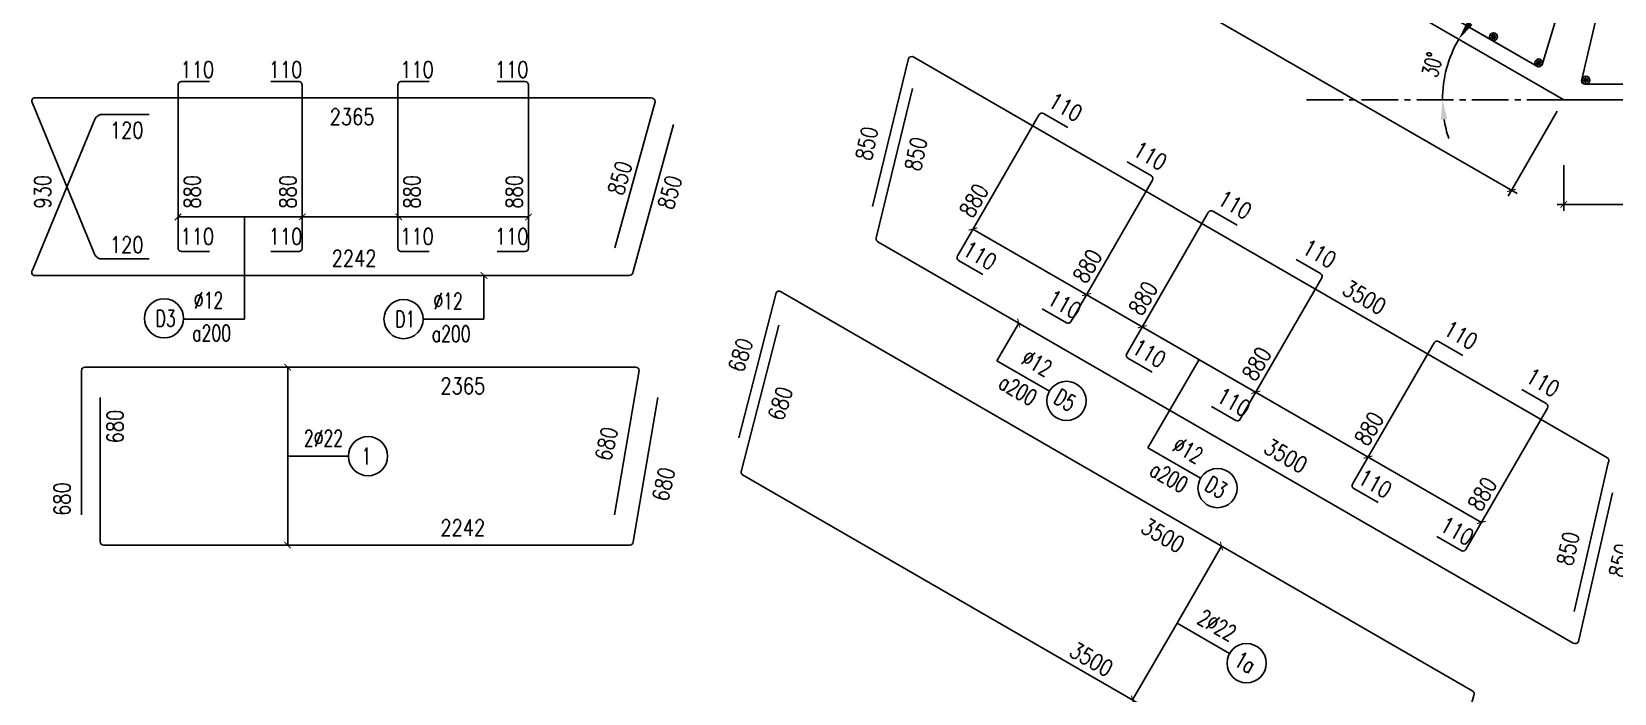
# Model space of a CAD drawing. Header units: millimetres. Extents: x -143483 to 1166745, y -1448440 to -1202244.
# Drawn here: x 410178 to 434392, y -1260524 to -1250399 of the extents above; entities that cross this region are included whole.
import ezdxf
from ezdxf.enums import TextEntityAlignment as Align

# ---------------------------------------------------------------- set-up
doc = ezdxf.new("R2010")
doc.units = ezdxf.units.MM
doc.header["$LTSCALE"] = 30
doc.header["$PDMODE"] = 3
doc.linetypes.add('CENTER2', pattern=[1.125, 0.75, -0.125, 0.125, -0.125])
doc.layers.get('0').update_dxf_attribs({"lineweight": 9})
doc.layers.get('Defpoints').update_dxf_attribs({"lineweight": 9})
for name, color, linetype in [('ccu11-Cotthep', 9, 'Continuous'), ('ccu11-Dim', 8, 'Continuous'), ('ccu11-Text', 31, 'Continuous'), ('ccu11-Thay', 7, 'Continuous'), ('ccu11-Thep doc', 4, 'Continuous'), ('ccu11-Thepdai', 6, 'Continuous'), ('ccu11-Truc', 13, 'CENTER2')]:
    doc.layers.add(name, color=color, linetype=linetype)
doc.styles.add('ccu11-dim', font='vnsimli.shx', dxfattribs={"width": 0.65, "bigfont": 'bigfont.shx'})
doc.styles.add('ccu11-vnsimli', font='vnsimli.shx', dxfattribs={"width": 0.8, "bigfont": 'vns.shx'})
doc.styles.add('ccu11-vnsimple', font='vnsimple.shx', dxfattribs={"bigfont": 'bigfont.shx'})
doc.styles.add('ccu11_simli', font='vnsimli.shx', dxfattribs={"width": 0.8})
doc.dimstyles.new('ccu11-100x4', dxfattribs={"dimscale": 100, "dimtxt": 2.5, "dimasz": 1, "dimexe": 1, "dimexo": 2, "dimgap": 1, "dimtad": 1, "dimdec": 0, "dimlfac": 0.25, "dimdsep": 46, "dimtxsty": 'ccu11-dim', "dimblk": 'ARCHTICK', "dimcen": -1, "dimdle": 1, "dimclrd": 256, "dimclre": 256, "dimclrt": 3, "dimadec": 0, "dimazin": 2, "dimtfac": 0.1, "dimtdec": 0, "dimtmove": 0, "dimatfit": 1, "dimldrblk": 'ARCHTICK', "dimfxl": 0, "dimtvp": 0.833333, "dimtolj": 1, "dimtzin": 12, "dimarcsym": 0})

# ---------------------------------------------------------------- blocks, each defined once
blk = doc.blocks.new('_ARCHTICK')
at = {"color": 0, "linetype": 'ByBlock', "const_width": 0.15}
blk.add_lwpolyline([(-0.5, -0.5), (0.5, 0.5)], dxfattribs=at)
blk = doc.blocks.new('*D2777')
at = {"layer": 'ccu11-Dim', "linetype": 'ByBlock', "lineweight": -2, "ltscale": 30, "transparency": 16777216}
for p, q in [((421047, -1244415), (420297, -1245714)), ((420261, -1245578), (432905, -1252878)), ((433518, -1251615), (432768, -1252914))]:
    blk.add_line(p, q, dxfattribs=at)
at = {"layer": 'Defpoints', "color": 0, "linetype": 'ByBlock', "ltscale": 30, "transparency": 16777216}
for p in [(421147, -1244242), (433618, -1251442), (432818, -1252828)]:
    blk.add_point(p, dxfattribs=at)
at = {"layer": 'ccu11-Dim', "linetype": 'ByBlock', "lineweight": -2, "ltscale": 30, "transparency": 16777216, "xscale": 100, "yscale": 100, "zscale": 100}
for p, rotation in [((420347, -1245628), 149.9999151036798), ((432818, -1252828), 329.9999151036798)]:
    blk.add_blockref('_ARCHTICK', p, dxfattribs=dict(at, rotation=rotation))
at = {"layer": 'ccu11-Dim', "color": 3, "linetype": 'ByBlock', "ltscale": 30, "transparency": 16777216, "insert": (426695, -1249033), "char_height": 250, "attachment_point": 5, "rotation": 329.9999, "style": 'ccu11-dim'}
blk.add_mtext('\\A1;3600', dxfattribs=at)
blk = doc.blocks.new('MCT')
at = {"ltscale": 0.005}
for p, q in [((-0.49, 0), (0.49, 0)), ((0.35, -0.35), (-0.35, 0.35)), ((-0.35, -0.35), (0.35, 0.35)), ((0, -0.49), (0, 0.49))]:
    blk.add_line(p, q, dxfattribs=at)
blk.add_circle((0, 0), 0.492, dxfattribs=at)
blk = doc.blocks.new('*U1823')
at = {"layer": 'ccu11-Thep doc', "xscale": -121.9200000001001, "yscale": 121.9200000001001, "zscale": 121.92, "rotation": 270}
blk.add_blockref('MCT', (0, 0), dxfattribs=at)
blk = doc.blocks.new('*U1970')
at = {"layer": 'ccu11-Thep doc', "color": 0, "linetype": 'ByBlock', "lineweight": -2, "transparency": 16777216}
for p in [(0, 0), (800, 0), (1600, 0), (2400, 0), (3200, 0), (4000, 0), (4800, 0), (5600, 0), (6400, 0), (7200, 0), (8000, 0), (8800, 0), (9600, 0), (10400, 0)]:
    blk.add_blockref('*U1823', p, dxfattribs=at)
blk = doc.blocks.new('*D2796')
at = {"layer": 'ccu11-Dim', "lineweight": -2, "transparency": 16777216}
for start, end in [(131.4508, 140.7253), (149.9999, 180), (189.2746, 198.5491)]:
    blk.add_arc((433618, -1251442), 1855, start, end, dxfattribs=at)
at = {"layer": 'ccu11-Dim', "transparency": 16777216}
for points in [[(432223, -1250296), (432141, -1250239), (432011, -1250514)], [(431737, -1251745), (431837, -1251737), (431763, -1251442)]]:
    blk.add_solid(points, dxfattribs=at)
at = {"layer": 'Defpoints', "color": 0, "transparency": 16777216}
for p in [(421147, -1244242), (431875, -1250807), (429621, -1251442), (433618, -1251442), (433618, -1251442)]:
    blk.add_point(p, dxfattribs=at)
at = {"layer": 'ccu11-Dim', "color": 3, "transparency": 16777216, "insert": (431609, -1250904), "char_height": 250, "attachment_point": 5, "rotation": 75, "style": 'ccu11-dim'}
blk.add_mtext('\\A1;30\\M+1818B', dxfattribs=at)
blk = doc.blocks.new('*U1827')
at = {"layer": 'ccu11-Thep doc', "xscale": -121.9200000001001, "yscale": 121.9200000001001, "zscale": 121.92, "rotation": 270}
blk.add_blockref('MCT', (0, 0), dxfattribs=at)
blk = doc.blocks.new('*U1824')
at = {"layer": 'ccu11-Thep doc', "color": 0, "linetype": 'ByBlock', "lineweight": -2, "transparency": 16777216}
for p in [(0, 0), (800, 0), (1600, 0), (2400, 0), (3200, 0), (4000, 0), (4800, 0), (5600, 0), (6400, 0), (7200, 0), (8000, 0), (8800, 0), (9600, 0), (10400, 0), (11200, 0), (12000, 0), (12800, 0), (13600, 0)]:
    blk.add_blockref('*U1827', p, dxfattribs=at)
blk = doc.blocks.new('*D2800')
at = {"layer": 'ccu11-Dim', "linetype": 'ByBlock', "lineweight": -2, "ltscale": 30, "transparency": 16777216}
for p, q in [((433618, -1252442), (433618, -1253142)), ((444418, -1252442), (444418, -1253142)), ((444518, -1253042), (433518, -1253042))]:
    blk.add_line(p, q, dxfattribs=at)
at = {"layer": 'Defpoints', "color": 0, "linetype": 'ByBlock', "ltscale": 30, "transparency": 16777216}
for p in [(433618, -1252242), (444418, -1252242), (433618, -1253042)]:
    blk.add_point(p, dxfattribs=at)
at = {"layer": 'ccu11-Dim', "linetype": 'ByBlock', "lineweight": -2, "ltscale": 30, "transparency": 16777216, "xscale": 100, "yscale": 100, "zscale": 100, "rotation": 180}
blk.add_blockref('_ARCHTICK', (433618, -1253042), dxfattribs=at)
at = {"layer": 'ccu11-Dim', "linetype": 'ByBlock', "lineweight": -2, "ltscale": 30, "transparency": 16777216, "xscale": 100, "yscale": 100, "zscale": 100}
blk.add_blockref('_ARCHTICK', (444418, -1253042), dxfattribs=at)
at = {"layer": 'ccu11-Dim', "color": 3, "linetype": 'ByBlock', "ltscale": 30, "transparency": 16777216, "insert": (439018, -1252817), "char_height": 250, "attachment_point": 5, "style": 'ccu11-dim'}
blk.add_mtext('\\A1;2700', dxfattribs=at)
blk = doc.blocks.new('SHD')
at = {"layer": 'ccu11-Cotthep'}
blk.add_circle((300, 0), 300, dxfattribs=at)
at = {"layer": 'ccu11-Cotthep', "color": 31, "style": 'ccu11_simli', "width": 0.8}
blk.add_attdef('DK', text='', height=250, dxfattribs=at).set_placement((-101, 65), align=Align.BOTTOM_RIGHT)
blk.add_attdef('KH', text='', height=250, dxfattribs=at).set_placement((300, 0), align=Align.MIDDLE)
blk.add_attdef('KC', text='', height=250, dxfattribs=at).set_placement((-101, -142), align=Align.TOP_RIGHT)

msp = doc.modelspace()

# ---------------------------------------------------------------- linework, layer by layer
at = {"layer": 'ccu11-Thay'}
for p, q in [((421147.3, -1244242.01), (433618.02, -1251442.01)), ((433618.02, -1251442.01), (444818.02, -1251442.01))]:
    msp.add_line(p, q, dxfattribs=at)
at = {"layer": 'ccu11-Thepdai'}
for points in [[(421413.93, -1244118.84), (433207.15, -1250927.66, 0.41421356), (433289.12, -1250905.7), (434301.3, -1247552.56, 0.41421356), (434282.99, -1247484.25), (422481.11, -1240670.42, 0.41421356), (422412.81, -1240688.73), (421395.63, -1244050.54, 0.41421356), (421413.93, -1244118.84)], [(433910.6, -1247269.25), (434274.33, -1247479.25, -0.41421356), (434296.3, -1247561.22), (433289.12, -1250905.7, -0.41421356), (433207.15, -1250927.66), (432150.6, -1250317.66)], [(433940.38, -1251202.01), (444358.02, -1251202.01, 0.41421356), (444418.02, -1251142.01), (444418.02, -1247732.01, 0.41421356), (444368.02, -1247682.01), (434740.38, -1247682.01, 0.41421356), (434690.38, -1247732.01), (433890.38, -1251152.01, 0.41421356), (433940.38, -1251202.01)], [(423040.67, -1253073.93), (423590.97, -1250809.81, -0.41421356), (423672.93, -1250787.85), (434278.09, -1256913, -0.41421356), (434300.05, -1256994.96), (433779.3, -1259273.88)], [(423654.78, -1251269.29), (423104.48, -1253533.41, 0.41421356), (423126.44, -1253615.37), (433761.24, -1259755.38, 0.41421356), (433843.21, -1259733.42), (434363.96, -1257454.5)], [(411977.19, -1253877.52), (411256.73, -1253877.52, -0.26628921), (411144.96, -1253813.45), (410191.51, -1251493.94, -0.64209887), (410229.35, -1251411.25), (419655.61, -1251411.25, -0.41421356), (419715.61, -1251471.25), (419099.06, -1253705.23)], [(419995.9, -1251821.73), (419379.35, -1254071.25, -0.41421356), (419319.35, -1254131.25), (410228.37, -1254131.25, -0.65283078), (410191.53, -1254047.44), (411152.44, -1251730.26, -0.30093739), (411264.21, -1251666.19), (411977.19, -1251666.19)], [(410941.33, -1257794.96), (410941.33, -1255584.96, -0.41421356), (410991.33, -1255534.96), (419423.76, -1255534.96, -0.41421356), (419473.76, -1255584.96), (419094.35, -1257794.96)]]:
    msp.add_lwpolyline(points, format="xyb", dxfattribs=at)
at = {"layer": 'ccu11-Thepdai', "flags": 128}
for points in [[(412897.81, -1251164.01), (412467.81, -1251164.01, 0.38911631), (412417.81, -1251214.01), (412417.81, -1253658.77), (412417.81, -1253711.07, 0.38911631), (412467.81, -1253761.07), (412897.81, -1253761.07)], [(413838.64, -1251164.01), (414268.64, -1251164.01, -0.38911631), (414318.64, -1251214.01), (414318.64, -1253658.77), (414318.64, -1253711.07, -0.38911631), (414268.64, -1253761.07), (413838.64, -1253761.07)], [(416259.01, -1251164.01), (415829.01, -1251164.01, 0.38911631), (415779.01, -1251214.01), (415779.01, -1253658.77), (415779.01, -1253711.07, 0.38911631), (415829.01, -1253761.07), (416259.01, -1253761.07)], [(417299.35, -1251164.01), (417729.35, -1251164.01, -0.38911631), (417779.35, -1251214.01), (417779.35, -1253658.77), (417779.35, -1253711.07, -0.38911631), (417729.35, -1253761.07), (417299.35, -1253761.07)], [(426030.77, -1251865.91), (425658.38, -1251650.91, 0.38911631), (425590.08, -1251669.21), (424367.7, -1253786.44), (424341.55, -1253831.73, 0.38911631), (424359.85, -1253900.03), (424732.24, -1254115.03)], [(426936.96, -1252389.1), (427309.35, -1252604.1, -0.38911631), (427327.65, -1252672.4), (426105.27, -1254789.63), (426079.12, -1254834.92, -0.38911631), (426010.82, -1254853.22), (425638.43, -1254638.22)], [(428620.63, -1253361.16), (428248.24, -1253146.16, 0.38911631), (428179.94, -1253164.46), (426957.55, -1255281.69), (426931.4, -1255326.98, 0.38911631), (426949.71, -1255395.29), (427322.1, -1255610.29)], [(429526.82, -1253884.35), (429899.21, -1254099.35, -0.38911631), (429917.51, -1254167.65), (428695.12, -1256284.88), (428668.98, -1256330.17, -0.38911631), (428600.67, -1256348.47), (428228.28, -1256133.47)], [(432076.51, -1255356.42), (431704.12, -1255141.42, 0.38911631), (431635.82, -1255159.72), (430413.43, -1257276.95), (430387.28, -1257322.24, 0.38911631), (430405.59, -1257390.54), (430777.98, -1257605.54)], [(432977.46, -1255876.58), (433349.85, -1256091.58, -0.38911631), (433368.16, -1256159.88), (432145.77, -1258277.11), (432119.62, -1258322.4, -0.38911631), (432051.32, -1258340.7), (431678.93, -1258125.7)]]:
    msp.add_lwpolyline(points, format="xyb", dxfattribs=at)
at = {"layer": 'ccu11-Thepdai', "linetype": 'ByBlock', "ltscale": 30}
for points in [[(420995.8, -1256615.74), (421568.13, -1254394.21, -0.41421356), (421636.43, -1254375.91), (432224.9, -1260489.23, -0.41421356), (432243.2, -1260557.54), (431612.36, -1262745.21)], [(421609.94, -1254891.78), (421037.62, -1257113.31, 0.41421356), (421055.92, -1257181.61), (431585.97, -1263261.14, 0.41421356), (431654.27, -1263242.84), (432285.11, -1261055.16)], [(419758.76, -1255994.96), (419379.35, -1258204.96, -0.41421356), (419329.35, -1258254.96), (411276.33, -1258254.96, -0.41421356), (411226.33, -1258204.96), (411226.33, -1255994.96)]]:
    msp.add_lwpolyline(points, format="xyb", dxfattribs=at)
at = {"layer": 'ccu11-Truc', "ltscale": 25}
msp.add_lwpolyline([(433618.02, -1251442.01), (429620.83, -1251442.01)], dxfattribs=at)

# ---------------------------------------------------------------- block references
at = {"layer": 'ccu11-Cotthep', "yscale": 100, "zscale": 100}
for p, xscale, rotation in [((414318.64, -1253234.37), 100, 180), ((415795.21, -1253234.37), -100, 180), ((417779.35, -1253234.37), 100, 180), ((424579.9, -1253418.9), 100, 150), ((426317.47, -1254422.08), 100, 150), ((427169.75, -1254914.15), 100, 150), ((428907.32, -1255917.34), 100, 150), ((430625.63, -1256909.4), 100, 150)]:
    msp.add_blockref('_ARCHTICK', p, dxfattribs=dict(at, xscale=xscale, rotation=rotation))
at = {"layer": 'ccu11-Cotthep'}
ref = msp.add_blockref('SHD', (412503.95, -1254786.22), dxfattribs=dict(at, xscale=-1))
ref.add_attrib('KH', 'D3', dxfattribs={"color": 31, "height": 250, "style": 'ccu11-vnsimple', "width": 0.7}).set_placement((412228.95, -1254786.22), align=Align.MIDDLE_CENTER)
ref.add_attrib('KC', 'a200', dxfattribs={"color": 31, "height": 250, "style": 'ccu11-vnsimple', "width": 0.7}).set_placement((412932.53, -1254886.22), align=Align.TOP_CENTER)
ref.add_attrib('DK', '`12', dxfattribs={"color": 31, "height": 250, "style": 'ccu11-vnsimple', "width": 0.7}).set_placement((412884.73, -1254711.22), align=Align.BOTTOM_CENTER)
ref = msp.add_blockref('SHD', (416168.76, -1254797.22), dxfattribs=dict(at, xscale=-1))
ref.add_attrib('KH', 'D1', dxfattribs={"color": 31, "height": 250, "style": 'ccu11-vnsimple', "width": 0.7}).set_placement((415893.76, -1254797.22), align=Align.MIDDLE_CENTER)
ref.add_attrib('KC', 'a200', dxfattribs={"color": 31, "height": 250, "style": 'ccu11-vnsimple', "width": 0.7}).set_placement((416597.34, -1254897.22), align=Align.TOP_CENTER)
ref.add_attrib('DK', '`12', dxfattribs={"color": 31, "height": 250, "style": 'ccu11-vnsimple', "width": 0.7}).set_placement((416549.55, -1254722.22), align=Align.BOTTOM_CENTER)
ref = msp.add_blockref('SHD', (425751.15, -1255899.74), dxfattribs=dict(at, rotation=329.9999999999999))
ref.add_attrib('KH', 'D5', dxfattribs={"color": 31, "height": 250, "rotation": 330, "style": 'ccu11-vnsimple', "width": 0.7}).set_placement((425989.31, -1256037.24), align=Align.MIDDLE_CENTER)
ref.add_attrib('KC', 'a200', dxfattribs={"color": 31, "height": 250, "rotation": 330, "style": 'ccu11-vnsimple', "width": 0.7}).set_placement((425329.99, -1255772.05), align=Align.TOP_CENTER)
ref.add_attrib('DK', '`12', dxfattribs={"color": 31, "height": 250, "rotation": 330, "style": 'ccu11-vnsimple', "width": 0.7}).set_placement((425458.88, -1255644.39), align=Align.BOTTOM_CENTER)
ref = msp.add_blockref('SHD', (415024.31, -1256894.96), dxfattribs=at)
ref.add_attrib('KH', '1', dxfattribs={"color": 31, "height": 250, "style": 'ccu11-vnsimple', "width": 0.7}).set_placement((415299.31, -1256894.96), align=Align.MIDDLE_CENTER)
ref.add_attrib('DK', '2`22', dxfattribs={"color": 31, "height": 250, "style": 'ccu11-vnsimple', "width": 0.7}).set_placement((414643.53, -1256819.96), align=Align.BOTTOM_CENTER)
ref = msp.add_blockref('SHD', (428061.76, -1257233.77), dxfattribs=dict(at, rotation=329.9999999999999))
ref.add_attrib('KH', 'D3', dxfattribs={"color": 31, "height": 250, "rotation": 330, "style": 'ccu11-vnsimple', "width": 0.7}).set_placement((428299.91, -1257371.27), align=Align.MIDDLE_CENTER)
ref.add_attrib('KC', 'a200', dxfattribs={"color": 31, "height": 250, "rotation": 330, "style": 'ccu11-vnsimple', "width": 0.7}).set_placement((427640.6, -1257106.08), align=Align.TOP_CENTER)
ref.add_attrib('DK', '`12', dxfattribs={"color": 31, "height": 250, "rotation": 330, "style": 'ccu11-vnsimple', "width": 0.7}).set_placement((427769.49, -1256978.42), align=Align.BOTTOM_CENTER)
ref = msp.add_blockref('SHD', (428506.55, -1259912.84), dxfattribs=dict(at, rotation=329.9999999999999))
ref.add_attrib('KH', '1a', dxfattribs={"color": 31, "height": 250, "rotation": 330, "style": 'ccu11-vnsimple', "width": 0.7}).set_placement((428744.71, -1260050.34), align=Align.MIDDLE_CENTER)
ref.add_attrib('DK', '2`22', dxfattribs={"color": 31, "height": 250, "rotation": 330, "style": 'ccu11-vnsimple', "width": 0.7}).set_placement((428214.28, -1259657.5), align=Align.BOTTOM_CENTER)
at = {"layer": 'ccu11-Thep doc'}
for name, p, rotation in [('*U1824', (433237.15, -1250875.7), 150), ('*U1970', (444358.02, -1251142.01), 180)]:
    msp.add_blockref(name, p, dxfattribs=dict(at, rotation=rotation))

# ---------------------------------------------------------------- texts
at = {"layer": 'ccu11-Text', "style": 'ccu11-vnsimli', "width": 0.8}
for s, p in [('110', (412455.35, -1251103.57)), ('110', (413804.91, -1251103.57)), ('110', (415816.55, -1251103.57)), ('110', (417265.62, -1251103.57)), ('2365', (414738.41, -1251826.52)), ('120', (411375.76, -1252032.8)), ('120', (411375.76, -1253785.9)), ('110', (412455.35, -1253658.28)), ('110', (413804.91, -1253658.28)), ('110', (415816.55, -1253658.28)), ('110', (417265.62, -1253658.28)), ('2242', (414768.64, -1253992.05)), ('2365', (416432.19, -1255945)), ('2242', (416432.19, -1258115.76))]:
    msp.add_text(s, height=250, dxfattribs=at).set_placement(p)
for s, rotation, p in [('110', 330, (425712.15, -1251532.86)), ('850', 77.919443, (423024.35, -1252387.2)), ('850', 77.919443, (423775.53, -1252547.97)), ('110', 330, (427005.3, -1252279.46)), ('850', 73.917096, (419227.29, -1252919.48)), ('930', 90, (410471.96, -1253106.99)), ('880', 90, (412760.5, -1253106.99)), ('880', 90, (414225.96, -1253106.99)), ('880', 90, (416121.7, -1253106.99)), ('880', 90, (417686.66, -1253106.99)), ('850', 73.917096, (419991.45, -1253139.79)), ('880', 60, (424573.41, -1253268.06)), ('110', 330, (428302.01, -1253028.11)), ('110', 330, (424400.45, -1253804.79)), ('880', 60, (426310.98, -1254271.25)), ('110', 330, (429595.16, -1253774.71)), ('880', 60, (427163.27, -1254763.31)), ('3500', 330, (430209.51, -1254402.36)), ('110', 330, (425693.6, -1254551.39)), ('110', 330, (431757.89, -1255023.36)), ('680', 72.52238, (421065.28, -1255630.82)), ('110', 330, (426990.31, -1255300.04)), ('880', 60, (428900.84, -1255766.5)), ('110', 330, (433012.81, -1255747.9)), ('680', 72.52238, (421674.5, -1256371.72)), ('110', 330, (428283.46, -1256046.64)), ('680', 90, (411580.99, -1256698.76)), ('880', 60, (430619.15, -1256758.57)), ('680', 77.282008, (419037.84, -1256983.7)), ('3500', 330, (429006.33, -1256827.52)), ('680', 77.282008, (419912.11, -1257603.38)), ('110', 330, (430446.19, -1257295.29)), ('680', 90, (410768.75, -1257808.95)), ('880', 60, (432351.49, -1257758.73)), ('3500', 330, (427126.57, -1258045.02)), ('110', 330, (431701.11, -1258019.82)), ('850', 77.365678, (433749.94, -1258588.64)), ('850', 77.365678, (434547.57, -1258767.44)), ('3500', 330, (426032.78, -1259939.53))]:
    msp.add_text(s, height=250, rotation=rotation, dxfattribs=at).set_placement(p)

# ---------------------------------------------------------------- dimensions: what is measured, and where the dimension line sits
at = {"layer": 'ccu11-Dim', "linetype": 'ByBlock', "ltscale": 30}
dim = msp.add_aligned_dim(p1=(421147.3, -1244242.01), p2=(433618.02, -1251442.01), distance=-1600, dimstyle='ccu11-100x4', dxfattribs=at)
dim.commit()
dim.dimension.update_dxf_attribs({"geometry": '*D2777', "text_midpoint": (426695.16, -1249032.79)})
at = {"layer": 'ccu11-Dim'}
dim = msp.add_angular_dim_2l(base=(431874.57, -1250807.44), line1=((421147.3, -1244242.01), (433618.02, -1251442.01)), line2=((433618.02, -1251442.01), (429620.83, -1251442.01)), dimstyle='ccu11-100x4', override={"dimasz": 3, "dimsah": 1}, dxfattribs=at)
dim.commit()
dim.dimension.update_dxf_attribs({"geometry": '*D2796', "text_midpoint": (431608.57, -1250903.57)})
at = {"layer": 'ccu11-Dim', "linetype": 'ByBlock', "ltscale": 30}
dim = msp.add_linear_dim(base=(433618.02, -1253042.37), p1=(444418.02, -1252242.37), p2=(433618.02, -1252242.37), angle=180, dimstyle='ccu11-100x4', dxfattribs=at)
dim.commit()
dim.dimension.update_dxf_attribs({"geometry": '*D2800', "text_midpoint": (439018.02, -1252817.37)})

# ---------------------------------------------------------------- leaders
at = {"layer": 'ccu11-Cotthep', "linetype": 'ByBlock', "ltscale": 30}
for points in [[(412417.81, -1253234.37), (417779.35, -1253234.37)], [(432357.97, -1257909.57), (424579.9, -1253418.9)], [(417097.76, -1254131.25), (417097.76, -1254797.22), (416168.76, -1254797.22)], [(425279.59, -1254858.5), (424946.61, -1255435.24), (425751.15, -1255899.74)], [(427169.75, -1254914.15), (432357.97, -1257909.57)], [(414095.31, -1255534.96), (414095.31, -1256894.96), (415024.31, -1256894.96)], [(414095.31, -1258254.96), (414095.31, -1256894.96), (415024.31, -1256894.96)], [(428382.01, -1258270.55), (427702.01, -1259448.34), (428506.55, -1259912.84)], [(427022.01, -1260626.13), (427702.01, -1259448.34), (428506.55, -1259912.84)]]:
    msp.add_leader(points, dimstyle='ccu11-100x4', dxfattribs=at)
for points in [[(413433.06, -1253234.37), (413433.06, -1254797.22), (412503.95, -1254797.22)], [(428038.54, -1255415.74), (427257.12, -1256769.21), (428061.76, -1257233.77)]]:
    msp.add_leader(points, dimstyle='ccu11-100x4', override={"dimldrblk": 'None'}, dxfattribs=at)

doc.saveas('drawing.dxf')
